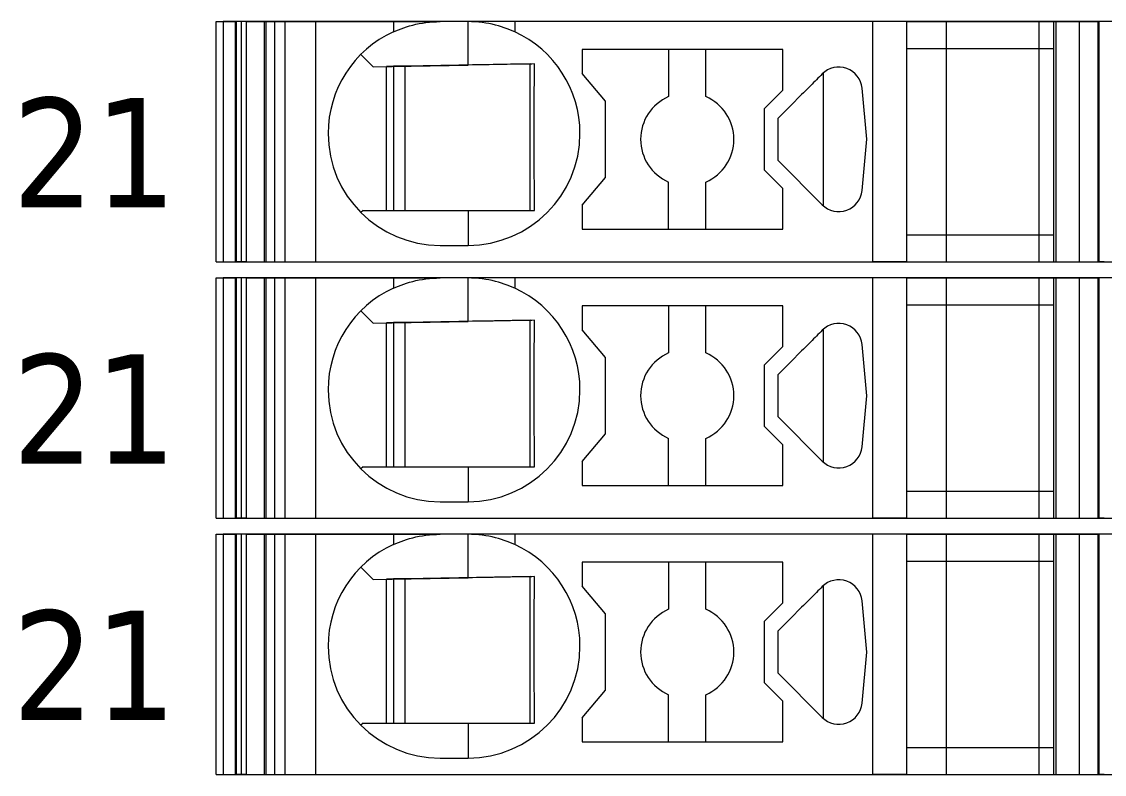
# Model space of a CAD drawing. Header units: millimetres. Extents: x 0 to 1680, y 0 to 1188.
# Drawn here: x 896.68 to 919.89, y 446.85 to 463 of the extents above; entities that cross this region are included whole.
import ezdxf
from ezdxf.enums import TextEntityAlignment as Align

# ---------------------------------------------------------------- set-up
doc = ezdxf.new("R2010")
doc.units = ezdxf.units.MM
for name, color, linetype, lineweight in [('EPLAN309', 5, 'Continuous', 5), ('EPLAN493', 5, 'Continuous', 5), ('MAIN-1', 7, 'Continuous', 5), ('MAIN-2', 7, 'Continuous', 5)]:
    doc.layers.add(name, color=color, linetype=linetype, lineweight=lineweight)
doc.styles.add('Tahoma', font='')
doc.styles.get('Tahoma').set_extended_font_data('Tahoma')

# ---------------------------------------------------------------- blocks, each defined once
blk = doc.blocks.new('EPLSYM_LibrarySPECIAL_Symbol12_Variant0_Placement8_29')
at = {"layer": 'EPLAN309', "lineweight": 13, "ltscale": 16}
blk.add_lwpolyline([(0, -5.15), (68.15, -5.15), (68.15, 0), (0, 0)], close=True, dxfattribs=at)
at = {"layer": 'EPLAN493', "color": 5, "style": 'Tahoma'}
blk.add_attdef('17_20450', text='', height=2.3478, dxfattribs=at).set_placement((0, -21.83478), align=Align.MIDDLE_RIGHT)
blk = doc.blocks.new('EPLSYM_LibrarySPECIAL_Symbol12_Variant0_Placement8_30')
at = {"layer": 'EPLAN309', "lineweight": 13, "ltscale": 16}
blk.add_lwpolyline([(0, -5.15), (68.15, -5.15), (68.15, 0), (0, 0)], close=True, dxfattribs=at)
at = {"layer": 'EPLAN493', "color": 5, "style": 'Tahoma'}
blk.add_attdef('17_20450', text='', height=2.3478, dxfattribs=at).set_placement((0, -21.83478), align=Align.MIDDLE_RIGHT)
blk = doc.blocks.new('EPLSYM_LibrarySPECIAL_Symbol12_Variant0_Placement8_31')
at = {"layer": 'EPLAN309', "lineweight": 13, "ltscale": 16}
blk.add_lwpolyline([(0, -5.15), (68.15, -5.15), (68.15, 0), (0, 0)], close=True, dxfattribs=at)
at = {"layer": 'EPLAN493', "color": 5, "style": 'Tahoma'}
blk.add_attdef('17_20450', text='', height=2.3478, dxfattribs=at).set_placement((0, -21.83478), align=Align.MIDDLE_RIGHT)

msp = doc.modelspace()

# ---------------------------------------------------------------- linework, layer by layer
at = {"layer": 'MAIN-1'}
for p, q in [((900.85, 463), (901.284, 463)), ((900.85, 457.85), (900.85, 463)), ((901.393, 463), (901.284, 463)), ((901.284, 457.85), (901.284, 463)), ((901.501, 463), (901.393, 463)), ((901.393, 457.85), (901.393, 463)), ((901.501, 463), (904.65, 463)), ((901.501, 457.85), (901.501, 463)), ((904.65, 463), (905.65, 463)), ((904.65, 463), (904.65, 462.782)), ((904.933, 462.89), (904.997, 462.909)), ((904.997, 462.909), (905.063, 462.927)), ((905.063, 462.927), (905.131, 462.943)), ((905.131, 462.943), (905.201, 462.958)), ((905.201, 462.958), (905.272, 462.97)), ((905.272, 462.97), (905.346, 462.981)), ((905.346, 462.981), (905.421, 462.989)), ((905.421, 462.989), (905.497, 462.995)), ((905.497, 462.995), (905.573, 462.999)), ((905.573, 462.999), (905.65, 463)), ((906.25, 463), (905.65, 463)), ((906.327, 462.999), (906.25, 463)), ((907.25, 463), (906.25, 463)), ((906.25, 462.068), (906.25, 463)), ((906.403, 462.995), (906.327, 462.999)), ((906.479, 462.989), (906.403, 462.995)), ((906.554, 462.981), (906.479, 462.989)), ((906.628, 462.97), (906.554, 462.981)), ((906.699, 462.958), (906.628, 462.97)), ((906.769, 462.943), (906.699, 462.958)), ((906.837, 462.927), (906.769, 462.943)), ((906.903, 462.909), (906.837, 462.927)), ((906.967, 462.89), (906.903, 462.909)), ((914.932, 463), (907.25, 463)), ((907.25, 463), (907.25, 462.782)), ((915.65, 463), (914.932, 463)), ((914.932, 457.85), (914.932, 463)), ((915.65, 463), (918.8, 463)), ((915.65, 463), (915.65, 457.85)), ((918.8, 463), (919.35, 463)), ((918.8, 463), (918.8, 457.85)), ((919.35, 463), (919.784, 463)), ((919.35, 463), (919.35, 457.85)), ((919.893, 463), (919.784, 463)), ((919.784, 457.85), (919.784, 463)), ((904.65, 462.782), (904.702, 462.805)), ((904.702, 462.805), (904.756, 462.827)), ((904.756, 462.827), (904.813, 462.849)), ((904.813, 462.849), (904.872, 462.87)), ((904.872, 462.87), (904.933, 462.89)), ((907.028, 462.87), (906.967, 462.89)), ((907.087, 462.849), (907.028, 462.87)), ((907.144, 462.827), (907.087, 462.849)), ((907.198, 462.805), (907.144, 462.827)), ((907.25, 462.782), (907.198, 462.805)), ((903.953, 462.297), (904.217, 462.033)), ((908.7, 462.4), (908.7, 461.889)), ((913, 462.4), (908.7, 462.4)), ((910.55, 462.4), (910.55, 461.392)), ((911.35, 461.392), (911.35, 462.4)), ((913, 461.529), (913, 462.4)), ((915.65, 462.425), (918.8, 462.425)), ((904.217, 462.033), (906.25, 462.068)), ((904.5, 458.95), (904.5, 462.038)), ((904.65, 462.04), (904.65, 458.95)), ((904.9, 458.95), (904.9, 462.045)), ((906.345, 462.07), (906.25, 462.068)), ((906.438, 462.071), (906.345, 462.07)), ((906.53, 462.073), (906.438, 462.071)), ((906.618, 462.075), (906.53, 462.073)), ((906.703, 462.076), (906.618, 462.075)), ((906.786, 462.077), (906.703, 462.076)), ((906.865, 462.079), (906.786, 462.077)), ((906.943, 462.08), (906.865, 462.079)), ((907.017, 462.081), (906.943, 462.08)), ((907.09, 462.082), (907.017, 462.081)), ((907.16, 462.084), (907.09, 462.082)), ((907.229, 462.085), (907.16, 462.084)), ((907.297, 462.086), (907.229, 462.085)), ((907.363, 462.087), (907.297, 462.086)), ((907.428, 462.088), (907.363, 462.087)), ((907.491, 462.089), (907.428, 462.088)), ((907.554, 462.09), (907.491, 462.089)), ((907.615, 462.091), (907.554, 462.09)), ((907.579, 458.95), (907.579, 462.091)), ((907.676, 462.092), (907.615, 462.091)), ((907.675, 461.95), (907.676, 462.022)), ((907.676, 462.022), (907.676, 462.092)), ((907.673, 461.803), (907.674, 461.877)), ((907.673, 461.727), (907.673, 461.803)), ((907.674, 461.877), (907.675, 461.95)), ((909.2, 461.293), (908.7, 461.889)), ((913.721, 461.753), (913.69, 461.722)), ((913.752, 461.785), (913.721, 461.753)), ((913.784, 461.816), (913.752, 461.785)), ((913.815, 461.847), (913.784, 461.816)), ((913.846, 461.879), (913.815, 461.847)), ((913.867, 461.898), (913.867, 459.052)), ((907.67, 461.488), (907.671, 461.57)), ((907.671, 461.57), (907.672, 461.649)), ((907.672, 461.649), (907.673, 461.727)), ((912.6, 461.129), (913, 461.529)), ((913.483, 461.515), (913.443, 461.475)), ((913.521, 461.553), (913.483, 461.515)), ((913.558, 461.59), (913.521, 461.553)), ((913.594, 461.626), (913.558, 461.59)), ((913.627, 461.659), (913.594, 461.626)), ((913.658, 461.691), (913.627, 461.659)), ((913.69, 461.722), (913.658, 461.691)), ((914.802, 460.475), (914.698, 461.572)), ((907.669, 461.317), (907.67, 461.404)), ((907.669, 461.226), (907.669, 461.317)), ((907.67, 461.404), (907.67, 461.488)), ((909.2, 459.657), (909.2, 461.293)), ((913.323, 461.356), (913.242, 461.274)), ((913.402, 461.434), (913.323, 461.356)), ((913.443, 461.475), (913.402, 461.434)), ((907.668, 461.132), (907.669, 461.226)), ((907.668, 461.034), (907.668, 461.132)), ((912.6, 461.129), (912.6, 459.821)), ((913.072, 461.104), (912.986, 461.018)), ((913.158, 461.19), (913.072, 461.104)), ((913.242, 461.274), (913.158, 461.19)), ((907.667, 460.931), (907.668, 461.034)), ((907.667, 460.824), (907.667, 460.931)), ((907.667, 460.713), (907.667, 460.824)), ((912.986, 461.018), (912.9, 460.932)), ((912.9, 460.802), (912.9, 460.932)), ((907.667, 460.6), (907.667, 460.713)), ((907.667, 460.479), (907.667, 460.6)), ((912.9, 460.671), (912.9, 460.802)), ((912.9, 460.54), (912.9, 460.671)), ((907.667, 460.361), (907.667, 460.479)), ((907.667, 460.247), (907.667, 460.361)), ((912.9, 460.41), (912.9, 460.54)), ((912.9, 460.279), (912.9, 460.41)), ((914.698, 459.378), (914.802, 460.475)), ((907.668, 460.138), (907.667, 460.247)), ((907.668, 460.034), (907.668, 460.138)), ((912.9, 460.148), (912.9, 460.279)), ((912.9, 460.018), (912.9, 460.148)), ((907.669, 459.934), (907.668, 460.034)), ((907.669, 459.839), (907.669, 459.934)), ((912.9, 460.018), (913.846, 459.071)), ((907.67, 459.748), (907.669, 459.839)), ((907.671, 459.659), (907.67, 459.748)), ((907.672, 459.573), (907.671, 459.659)), ((908.7, 459.061), (909.2, 459.657)), ((913, 459.421), (912.6, 459.821)), ((907.672, 459.49), (907.672, 459.573)), ((907.673, 459.408), (907.672, 459.49)), ((910.55, 458.55), (910.55, 459.558)), ((911.35, 458.55), (911.35, 459.558)), ((907.674, 459.329), (907.673, 459.408)), ((907.675, 459.25), (907.674, 459.329)), ((907.676, 459.174), (907.675, 459.25)), ((913, 458.55), (913, 459.421)), ((907.676, 459.098), (907.676, 459.174)), ((907.677, 459.024), (907.676, 459.098)), ((907.678, 458.95), (907.677, 459.024)), ((908.7, 459.061), (908.7, 458.55)), ((904, 458.95), (903.953, 458.903)), ((904, 458.95), (906.25, 458.95)), ((906.25, 458.95), (906.342, 458.95)), ((906.25, 458.95), (906.25, 458.2)), ((906.342, 458.95), (906.433, 458.95)), ((906.433, 458.95), (906.523, 458.95)), ((906.523, 458.95), (906.61, 458.95)), ((906.61, 458.95), (906.695, 458.95)), ((906.695, 458.95), (906.778, 458.95)), ((906.778, 458.95), (906.858, 458.95)), ((906.858, 458.95), (906.936, 458.95)), ((906.936, 458.95), (907.011, 458.95)), ((907.011, 458.95), (907.085, 458.95)), ((907.085, 458.95), (907.157, 458.95)), ((907.157, 458.95), (907.226, 458.95)), ((907.226, 458.95), (907.295, 458.95)), ((907.295, 458.95), (907.361, 458.95)), ((907.361, 458.95), (907.427, 458.95)), ((907.427, 458.95), (907.491, 458.95)), ((907.491, 458.95), (907.555, 458.95)), ((907.555, 458.95), (907.617, 458.95)), ((907.617, 458.95), (907.678, 458.95)), ((908.7, 458.55), (913, 458.55)), ((915.65, 458.425), (918.8, 458.425)), ((905.65, 458.2), (906.25, 458.2)), ((900.85, 457.85), (901.284, 457.85)), ((901.393, 457.85), (901.284, 457.85)), ((901.501, 457.85), (901.393, 457.85)), ((901.501, 457.85), (914.932, 457.85)), ((915.65, 457.85), (914.932, 457.85)), ((915.65, 457.85), (918.8, 457.85)), ((918.8, 457.85), (919.35, 457.85)), ((919.35, 457.85), (919.784, 457.85)), ((919.893, 457.85), (919.784, 457.85)), ((900.85, 457.5), (901.284, 457.5)), ((900.85, 452.35), (900.85, 457.5)), ((901.393, 457.5), (901.284, 457.5)), ((901.284, 452.35), (901.284, 457.5)), ((901.501, 457.5), (901.393, 457.5)), ((901.393, 452.35), (901.393, 457.5)), ((901.501, 457.5), (904.65, 457.5)), ((901.501, 452.35), (901.501, 457.5)), ((904.65, 457.5), (905.65, 457.5)), ((904.65, 457.5), (904.65, 457.282)), ((904.756, 457.327), (904.813, 457.349)), ((904.813, 457.349), (904.872, 457.37)), ((904.872, 457.37), (904.933, 457.39)), ((904.933, 457.39), (904.997, 457.409)), ((904.997, 457.409), (905.063, 457.427)), ((905.063, 457.427), (905.131, 457.443)), ((905.131, 457.443), (905.201, 457.458)), ((905.201, 457.458), (905.272, 457.47)), ((905.272, 457.47), (905.346, 457.481)), ((905.346, 457.481), (905.421, 457.489)), ((905.421, 457.489), (905.497, 457.495)), ((905.497, 457.495), (905.573, 457.499)), ((905.573, 457.499), (905.65, 457.5)), ((906.25, 457.5), (905.65, 457.5)), ((906.327, 457.499), (906.25, 457.5)), ((907.25, 457.5), (906.25, 457.5)), ((906.25, 456.568), (906.25, 457.5)), ((906.403, 457.495), (906.327, 457.499)), ((906.479, 457.489), (906.403, 457.495)), ((906.554, 457.481), (906.479, 457.489)), ((906.628, 457.47), (906.554, 457.481)), ((906.699, 457.458), (906.628, 457.47)), ((906.769, 457.443), (906.699, 457.458)), ((906.837, 457.427), (906.769, 457.443)), ((906.903, 457.409), (906.837, 457.427)), ((906.967, 457.39), (906.903, 457.409)), ((907.028, 457.37), (906.967, 457.39)), ((907.087, 457.349), (907.028, 457.37)), ((907.144, 457.327), (907.087, 457.349)), ((914.932, 457.5), (907.25, 457.5)), ((907.25, 457.5), (907.25, 457.282)), ((915.65, 457.5), (914.932, 457.5)), ((914.932, 452.35), (914.932, 457.5)), ((915.65, 457.5), (918.8, 457.5)), ((915.65, 457.5), (915.65, 452.35)), ((918.8, 457.5), (919.35, 457.5)), ((918.8, 457.5), (918.8, 452.35)), ((919.35, 457.5), (919.784, 457.5)), ((919.35, 457.5), (919.35, 452.35)), ((919.893, 457.5), (919.784, 457.5)), ((919.784, 452.35), (919.784, 457.5)), ((904.65, 457.282), (904.702, 457.305)), ((904.702, 457.305), (904.756, 457.327)), ((907.198, 457.305), (907.144, 457.327)), ((907.25, 457.282), (907.198, 457.305)), ((908.7, 456.9), (908.7, 456.389)), ((913, 456.9), (908.7, 456.9)), ((910.55, 456.9), (910.55, 455.892)), ((911.35, 455.892), (911.35, 456.9)), ((913, 456.029), (913, 456.9)), ((915.65, 456.925), (918.8, 456.925)), ((903.953, 456.797), (904.217, 456.533)), ((904.217, 456.533), (906.25, 456.568)), ((904.5, 453.45), (904.5, 456.538)), ((904.65, 456.54), (904.65, 453.45)), ((904.9, 453.45), (904.9, 456.545)), ((906.345, 456.57), (906.25, 456.568)), ((906.438, 456.571), (906.345, 456.57)), ((906.53, 456.573), (906.438, 456.571)), ((906.618, 456.575), (906.53, 456.573)), ((906.703, 456.576), (906.618, 456.575)), ((906.786, 456.577), (906.703, 456.576)), ((906.865, 456.579), (906.786, 456.577)), ((906.943, 456.58), (906.865, 456.579)), ((907.017, 456.581), (906.943, 456.58)), ((907.09, 456.582), (907.017, 456.581)), ((907.16, 456.584), (907.09, 456.582)), ((907.229, 456.585), (907.16, 456.584)), ((907.297, 456.586), (907.229, 456.585)), ((907.363, 456.587), (907.297, 456.586)), ((907.428, 456.588), (907.363, 456.587)), ((907.491, 456.589), (907.428, 456.588)), ((907.554, 456.59), (907.491, 456.589)), ((907.615, 456.591), (907.554, 456.59)), ((907.579, 453.45), (907.579, 456.591)), ((907.676, 456.592), (907.615, 456.591)), ((907.674, 456.377), (907.675, 456.45)), ((907.675, 456.45), (907.676, 456.522)), ((907.676, 456.522), (907.676, 456.592)), ((907.672, 456.149), (907.673, 456.227)), ((907.673, 456.303), (907.674, 456.377)), ((907.673, 456.227), (907.673, 456.303)), ((909.2, 455.793), (908.7, 456.389)), ((913.658, 456.191), (913.627, 456.159)), ((913.69, 456.222), (913.658, 456.191)), ((913.721, 456.253), (913.69, 456.222)), ((913.752, 456.285), (913.721, 456.253)), ((913.784, 456.316), (913.752, 456.285)), ((913.815, 456.347), (913.784, 456.316)), ((913.846, 456.379), (913.815, 456.347)), ((913.867, 456.398), (913.867, 453.552)), ((907.67, 455.988), (907.671, 456.07)), ((907.67, 455.904), (907.67, 455.988)), ((907.671, 456.07), (907.672, 456.149)), ((912.6, 455.629), (913, 456.029)), ((913.443, 455.975), (913.402, 455.934)), ((913.483, 456.015), (913.443, 455.975)), ((913.521, 456.053), (913.483, 456.015)), ((913.558, 456.09), (913.521, 456.053)), ((913.594, 456.126), (913.558, 456.09)), ((913.627, 456.159), (913.594, 456.126)), ((914.802, 454.975), (914.698, 456.072)), ((907.668, 455.632), (907.669, 455.726)), ((907.669, 455.817), (907.67, 455.904)), ((907.669, 455.726), (907.669, 455.817)), ((909.2, 454.157), (909.2, 455.793)), ((913.242, 455.774), (913.158, 455.69)), ((913.323, 455.856), (913.242, 455.774)), ((913.402, 455.934), (913.323, 455.856)), ((907.667, 455.431), (907.668, 455.534)), ((907.668, 455.534), (907.668, 455.632)), ((912.6, 455.629), (912.6, 454.321)), ((912.986, 455.518), (912.9, 455.432)), ((913.072, 455.604), (912.986, 455.518)), ((913.158, 455.69), (913.072, 455.604)), ((907.667, 455.324), (907.667, 455.431)), ((907.667, 455.213), (907.667, 455.324)), ((912.9, 455.302), (912.9, 455.432)), ((912.9, 455.171), (912.9, 455.302)), ((907.667, 455.1), (907.667, 455.213)), ((907.667, 454.979), (907.667, 455.1)), ((912.9, 455.04), (912.9, 455.171)), ((912.9, 454.91), (912.9, 455.04)), ((907.667, 454.861), (907.667, 454.979)), ((907.667, 454.747), (907.667, 454.861)), ((912.9, 454.779), (912.9, 454.91)), ((914.698, 453.878), (914.802, 454.975)), ((907.668, 454.638), (907.667, 454.747)), ((907.668, 454.534), (907.668, 454.638)), ((912.9, 454.648), (912.9, 454.779)), ((912.9, 454.518), (912.9, 454.648)), ((907.669, 454.434), (907.668, 454.534)), ((907.669, 454.339), (907.669, 454.434)), ((907.67, 454.248), (907.669, 454.339)), ((913, 453.921), (912.6, 454.321)), ((912.9, 454.518), (913.846, 453.571)), ((907.671, 454.159), (907.67, 454.248)), ((907.672, 454.073), (907.671, 454.159)), ((908.7, 453.561), (909.2, 454.157)), ((907.672, 453.99), (907.672, 454.073)), ((907.673, 453.908), (907.672, 453.99)), ((907.674, 453.829), (907.673, 453.908)), ((910.55, 453.05), (910.55, 454.058)), ((911.35, 453.05), (911.35, 454.058)), ((913, 453.05), (913, 453.921)), ((907.675, 453.75), (907.674, 453.829)), ((907.676, 453.674), (907.675, 453.75)), ((907.676, 453.598), (907.676, 453.674)), ((904, 453.45), (903.953, 453.403)), ((904, 453.45), (906.25, 453.45)), ((906.25, 453.45), (906.342, 453.45)), ((906.25, 453.45), (906.25, 452.7)), ((906.342, 453.45), (906.433, 453.45)), ((906.433, 453.45), (906.523, 453.45)), ((906.523, 453.45), (906.61, 453.45)), ((906.61, 453.45), (906.695, 453.45)), ((906.695, 453.45), (906.778, 453.45)), ((906.778, 453.45), (906.858, 453.45)), ((906.858, 453.45), (906.936, 453.45)), ((906.936, 453.45), (907.011, 453.45)), ((907.011, 453.45), (907.085, 453.45)), ((907.085, 453.45), (907.157, 453.45)), ((907.157, 453.45), (907.226, 453.45)), ((907.226, 453.45), (907.295, 453.45)), ((907.295, 453.45), (907.361, 453.45)), ((907.361, 453.45), (907.427, 453.45)), ((907.427, 453.45), (907.491, 453.45)), ((907.491, 453.45), (907.555, 453.45)), ((907.555, 453.45), (907.617, 453.45)), ((907.617, 453.45), (907.678, 453.45)), ((907.677, 453.524), (907.676, 453.598)), ((907.678, 453.45), (907.677, 453.524)), ((908.7, 453.561), (908.7, 453.05)), ((908.7, 453.05), (913, 453.05)), ((915.65, 452.925), (918.8, 452.925)), ((905.65, 452.7), (906.25, 452.7)), ((900.85, 452.35), (901.284, 452.35)), ((901.393, 452.35), (901.284, 452.35)), ((901.501, 452.35), (901.393, 452.35)), ((901.501, 452.35), (914.932, 452.35)), ((915.65, 452.35), (914.932, 452.35)), ((915.65, 452.35), (918.8, 452.35)), ((918.8, 452.35), (919.35, 452.35)), ((919.35, 452.35), (919.784, 452.35)), ((919.893, 452.35), (919.784, 452.35)), ((900.85, 452), (901.284, 452)), ((900.85, 446.85), (900.85, 452)), ((901.393, 452), (901.284, 452)), ((901.284, 446.85), (901.284, 452)), ((901.501, 452), (901.393, 452)), ((901.393, 446.85), (901.393, 452)), ((901.501, 452), (904.65, 452)), ((901.501, 446.85), (901.501, 452)), ((904.65, 452), (905.65, 452)), ((904.65, 452), (904.65, 451.782)), ((905.421, 451.989), (905.497, 451.995)), ((905.497, 451.995), (905.573, 451.999)), ((905.573, 451.999), (905.65, 452)), ((906.25, 452), (905.65, 452)), ((906.327, 451.999), (906.25, 452)), ((907.25, 452), (906.25, 452)), ((906.25, 451.068), (906.25, 452)), ((906.403, 451.995), (906.327, 451.999)), ((906.479, 451.989), (906.403, 451.995)), ((914.932, 452), (907.25, 452)), ((907.25, 452), (907.25, 451.782)), ((915.65, 452), (914.932, 452)), ((914.932, 446.85), (914.932, 452)), ((915.65, 452), (918.8, 452)), ((915.65, 452), (915.65, 446.85)), ((918.8, 452), (919.35, 452)), ((918.8, 452), (918.8, 446.85)), ((919.35, 452), (919.784, 452)), ((919.35, 452), (919.35, 446.85)), ((919.893, 452), (919.784, 452)), ((919.784, 446.85), (919.784, 452)), ((904.65, 451.782), (904.702, 451.805)), ((904.702, 451.805), (904.756, 451.827)), ((904.756, 451.827), (904.813, 451.849)), ((904.813, 451.849), (904.872, 451.87)), ((904.872, 451.87), (904.933, 451.89)), ((904.933, 451.89), (904.997, 451.909)), ((904.997, 451.909), (905.063, 451.927)), ((905.063, 451.927), (905.131, 451.943)), ((905.131, 451.943), (905.201, 451.958)), ((905.201, 451.958), (905.272, 451.97)), ((905.272, 451.97), (905.346, 451.981)), ((905.346, 451.981), (905.421, 451.989)), ((906.554, 451.981), (906.479, 451.989)), ((906.628, 451.97), (906.554, 451.981)), ((906.699, 451.958), (906.628, 451.97)), ((906.769, 451.943), (906.699, 451.958)), ((906.837, 451.927), (906.769, 451.943)), ((906.903, 451.909), (906.837, 451.927)), ((906.967, 451.89), (906.903, 451.909)), ((907.028, 451.87), (906.967, 451.89)), ((907.087, 451.849), (907.028, 451.87)), ((907.144, 451.827), (907.087, 451.849)), ((907.198, 451.805), (907.144, 451.827)), ((907.25, 451.782), (907.198, 451.805)), ((908.7, 451.4), (908.7, 450.889)), ((913, 451.4), (908.7, 451.4)), ((910.55, 451.4), (910.55, 450.392)), ((911.35, 450.392), (911.35, 451.4)), ((913, 450.529), (913, 451.4)), ((915.65, 451.425), (918.8, 451.425)), ((903.953, 451.297), (904.217, 451.033)), ((904.217, 451.033), (906.25, 451.068)), ((906.345, 451.07), (906.25, 451.068)), ((906.438, 451.071), (906.345, 451.07)), ((906.53, 451.073), (906.438, 451.071)), ((906.618, 451.075), (906.53, 451.073)), ((906.703, 451.076), (906.618, 451.075)), ((906.786, 451.077), (906.703, 451.076)), ((906.865, 451.079), (906.786, 451.077)), ((906.943, 451.08), (906.865, 451.079)), ((907.017, 451.081), (906.943, 451.08)), ((907.09, 451.082), (907.017, 451.081)), ((907.16, 451.084), (907.09, 451.082)), ((907.229, 451.085), (907.16, 451.084)), ((907.297, 451.086), (907.229, 451.085)), ((907.363, 451.087), (907.297, 451.086)), ((907.428, 451.088), (907.363, 451.087)), ((907.491, 451.089), (907.428, 451.088)), ((907.554, 451.09), (907.491, 451.089)), ((907.615, 451.091), (907.554, 451.09)), ((907.579, 447.95), (907.579, 451.091)), ((907.676, 451.092), (907.615, 451.091)), ((907.676, 451.022), (907.676, 451.092)), ((904.5, 447.95), (904.5, 451.038)), ((904.65, 451.04), (904.65, 447.95)), ((904.9, 447.95), (904.9, 451.045)), ((907.673, 450.803), (907.674, 450.877)), ((907.674, 450.877), (907.675, 450.95)), ((907.675, 450.95), (907.676, 451.022)), ((909.2, 450.293), (908.7, 450.889)), ((913.815, 450.847), (913.784, 450.816)), ((913.846, 450.879), (913.815, 450.847)), ((913.867, 450.898), (913.867, 448.052)), ((907.671, 450.57), (907.672, 450.649)), ((907.672, 450.649), (907.673, 450.727)), ((907.673, 450.727), (907.673, 450.803)), ((913.594, 450.626), (913.558, 450.59)), ((913.627, 450.659), (913.594, 450.626)), ((913.658, 450.691), (913.627, 450.659)), ((913.69, 450.722), (913.658, 450.691)), ((913.721, 450.753), (913.69, 450.722)), ((913.752, 450.785), (913.721, 450.753)), ((913.784, 450.816), (913.752, 450.785)), ((907.669, 450.317), (907.67, 450.404)), ((907.67, 450.488), (907.671, 450.57)), ((907.67, 450.404), (907.67, 450.488)), ((912.6, 450.129), (913, 450.529)), ((913.402, 450.434), (913.323, 450.356)), ((913.443, 450.475), (913.402, 450.434)), ((913.483, 450.515), (913.443, 450.475)), ((913.521, 450.553), (913.483, 450.515)), ((913.558, 450.59), (913.521, 450.553)), ((914.802, 449.475), (914.698, 450.572)), ((907.668, 450.132), (907.669, 450.226)), ((907.669, 450.226), (907.669, 450.317)), ((909.2, 448.657), (909.2, 450.293)), ((913.158, 450.19), (913.072, 450.104)), ((913.242, 450.274), (913.158, 450.19)), ((913.323, 450.356), (913.242, 450.274)), ((907.667, 449.931), (907.668, 450.034)), ((907.667, 449.824), (907.667, 449.931)), ((907.668, 450.034), (907.668, 450.132)), ((912.6, 450.129), (912.6, 448.821)), ((912.986, 450.018), (912.9, 449.932)), ((912.9, 449.802), (912.9, 449.932)), ((913.072, 450.104), (912.986, 450.018)), ((907.667, 449.713), (907.667, 449.824)), ((907.667, 449.6), (907.667, 449.713)), ((912.9, 449.671), (912.9, 449.802)), ((907.667, 449.479), (907.667, 449.6)), ((907.667, 449.361), (907.667, 449.479)), ((912.9, 449.54), (912.9, 449.671)), ((912.9, 449.41), (912.9, 449.54)), ((914.698, 448.378), (914.802, 449.475)), ((907.667, 449.247), (907.667, 449.361)), ((907.668, 449.138), (907.667, 449.247)), ((912.9, 449.279), (912.9, 449.41)), ((912.9, 449.148), (912.9, 449.279)), ((907.668, 449.034), (907.668, 449.138)), ((907.669, 448.934), (907.668, 449.034)), ((912.9, 449.018), (912.9, 449.148)), ((912.9, 449.018), (913.846, 448.071)), ((907.669, 448.839), (907.669, 448.934)), ((907.67, 448.748), (907.669, 448.839)), ((907.671, 448.659), (907.67, 448.748)), ((913, 448.421), (912.6, 448.821)), ((907.672, 448.573), (907.671, 448.659)), ((907.672, 448.49), (907.672, 448.573)), ((908.7, 448.061), (909.2, 448.657)), ((910.55, 447.55), (910.55, 448.558)), ((911.35, 447.55), (911.35, 448.558)), ((907.673, 448.408), (907.672, 448.49)), ((907.674, 448.329), (907.673, 448.408)), ((907.675, 448.25), (907.674, 448.329)), ((913, 447.55), (913, 448.421)), ((907.676, 448.174), (907.675, 448.25)), ((907.676, 448.098), (907.676, 448.174)), ((907.677, 448.024), (907.676, 448.098)), ((908.7, 448.061), (908.7, 447.55)), ((904, 447.95), (903.953, 447.903)), ((904, 447.95), (906.25, 447.95)), ((906.25, 447.95), (906.342, 447.95)), ((906.25, 447.95), (906.25, 447.2)), ((906.342, 447.95), (906.433, 447.95)), ((906.433, 447.95), (906.523, 447.95)), ((906.523, 447.95), (906.61, 447.95)), ((906.61, 447.95), (906.695, 447.95)), ((906.695, 447.95), (906.778, 447.95)), ((906.778, 447.95), (906.858, 447.95)), ((906.858, 447.95), (906.936, 447.95)), ((906.936, 447.95), (907.011, 447.95)), ((907.011, 447.95), (907.085, 447.95)), ((907.085, 447.95), (907.157, 447.95)), ((907.157, 447.95), (907.226, 447.95)), ((907.226, 447.95), (907.295, 447.95)), ((907.295, 447.95), (907.361, 447.95)), ((907.361, 447.95), (907.427, 447.95)), ((907.427, 447.95), (907.491, 447.95)), ((907.491, 447.95), (907.555, 447.95)), ((907.555, 447.95), (907.617, 447.95)), ((907.617, 447.95), (907.678, 447.95)), ((907.678, 447.95), (907.677, 448.024)), ((908.7, 447.55), (913, 447.55)), ((915.65, 447.425), (918.8, 447.425)), ((905.65, 447.2), (906.25, 447.2)), ((900.85, 446.85), (901.284, 446.85)), ((901.393, 446.85), (901.284, 446.85)), ((901.501, 446.85), (901.393, 446.85)), ((901.501, 446.85), (914.932, 446.85)), ((915.65, 446.85), (914.932, 446.85)), ((915.65, 446.85), (918.8, 446.85)), ((918.8, 446.85), (919.35, 446.85)), ((919.35, 446.85), (919.784, 446.85)), ((919.893, 446.85), (919.784, 446.85))]:
    msp.add_line(p, q, dxfattribs=at)
for centre, radius, start, end in [((905.65, 460.6), 2.4, 114.6244, 180), ((906.25, 460.6), 2.4, 0, 65.3756), ((914.2, 461.525), 0.5, 5.4404, 135), ((910.95, 460.475), 1, 113.5782, 180), ((910.95, 460.475), 1, 0, 66.4218), ((905.65, 460.6), 2.4, 180, 270), ((906.25, 460.6), 2.4, 270, 0), ((910.95, 460.475), 1, 180, 246.4218), ((910.95, 460.475), 1, 293.5782, 0), ((914.2, 459.425), 0.5, 225, 354.5596), ((905.65, 455.1), 2.4, 114.6244, 180), ((906.25, 455.1), 2.4, 0, 65.3756), ((914.2, 456.025), 0.5, 5.4404, 135), ((910.95, 454.975), 1, 113.5782, 180), ((910.95, 454.975), 1, 0, 66.4218), ((905.65, 455.1), 2.4, 180, 270), ((906.25, 455.1), 2.4, 270, 0), ((910.95, 454.975), 1, 180, 246.4218), ((910.95, 454.975), 1, 293.5782, 0), ((914.2, 453.925), 0.5, 225, 354.5596), ((905.65, 449.6), 2.4, 114.6244, 180), ((906.25, 449.6), 2.4, 0, 65.3756), ((914.2, 450.525), 0.5, 5.4404, 135), ((910.95, 449.475), 1, 113.5782, 180), ((910.95, 449.475), 1, 0, 66.4218), ((905.65, 449.6), 2.4, 180, 270), ((906.25, 449.6), 2.4, 270, 0), ((910.95, 449.475), 1, 180, 246.4218), ((910.95, 449.475), 1, 293.5782, 0), ((914.2, 448.425), 0.5, 225, 354.5596)]:
    msp.add_arc(centre, radius, start, end, dxfattribs=at)
at = {"layer": 'MAIN-2'}
for p, q in [((901.256, 463), (901.256, 457.85)), ((901.889, 457.85), (901.889, 463)), ((901.917, 463), (901.917, 457.85)), ((902.102, 463), (902.102, 457.85)), ((902.32, 463), (902.32, 457.85)), ((902.981, 463), (902.981, 457.85)), ((916.506, 457.85), (916.506, 463)), ((918.491, 463), (918.491, 457.85)), ((918.85, 463), (918.85, 457.85)), ((919.756, 463), (919.756, 457.85)), ((904.217, 462.033), (904.5, 462.038)), ((904.65, 462.042), (904.5, 462.039)), ((904.5, 462.039), (904.5, 462.038)), ((904.5, 462.038), (904.5, 462.038)), ((904.9, 462.048), (904.65, 462.043)), ((904.65, 462.042), (904.65, 462.043)), ((904.65, 462.042), (904.65, 462.04)), ((904.9, 462.053), (907.579, 462.1)), ((904.9, 462.048), (904.9, 462.053)), ((904.9, 462.045), (904.9, 462.048)), ((907.579, 462.1), (907.676, 462.092)), ((907.579, 462.091), (907.579, 462.1)), ((904.65, 458.95), (904.65, 458.95)), ((904.9, 458.95), (904.9, 458.95)), ((901.256, 457.5), (901.256, 452.35)), ((901.889, 452.35), (901.889, 457.5)), ((901.917, 457.5), (901.917, 452.35)), ((902.102, 457.5), (902.102, 452.35)), ((902.32, 457.5), (902.32, 452.35)), ((902.981, 457.5), (902.981, 452.35)), ((916.506, 452.35), (916.506, 457.5)), ((918.491, 457.5), (918.491, 452.35)), ((918.85, 457.5), (918.85, 452.35)), ((919.756, 457.5), (919.756, 452.35)), ((904.217, 456.533), (904.5, 456.538)), ((904.65, 456.542), (904.5, 456.539)), ((904.5, 456.539), (904.5, 456.538)), ((904.5, 456.538), (904.5, 456.538)), ((904.9, 456.548), (904.65, 456.543)), ((904.65, 456.542), (904.65, 456.543)), ((904.65, 456.542), (904.65, 456.54)), ((904.9, 456.553), (907.579, 456.6)), ((904.9, 456.548), (904.9, 456.553)), ((904.9, 456.545), (904.9, 456.548)), ((907.579, 456.6), (907.676, 456.592)), ((907.579, 456.591), (907.579, 456.6)), ((904.65, 453.45), (904.65, 453.45)), ((904.9, 453.45), (904.9, 453.45)), ((901.256, 452), (901.256, 446.85)), ((901.889, 446.85), (901.889, 452)), ((901.917, 452), (901.917, 446.85)), ((902.102, 452), (902.102, 446.85)), ((902.32, 452), (902.32, 446.85)), ((902.981, 452), (902.981, 446.85)), ((916.506, 446.85), (916.506, 452)), ((918.491, 452), (918.491, 446.85)), ((918.85, 452), (918.85, 446.85)), ((919.756, 452), (919.756, 446.85)), ((904.9, 451.053), (907.579, 451.1)), ((907.579, 451.1), (907.676, 451.092)), ((907.579, 451.091), (907.579, 451.1)), ((904.217, 451.033), (904.5, 451.038)), ((904.65, 451.042), (904.5, 451.039)), ((904.5, 451.039), (904.5, 451.038)), ((904.5, 451.038), (904.5, 451.038)), ((904.9, 451.048), (904.65, 451.043)), ((904.65, 451.042), (904.65, 451.043)), ((904.65, 451.042), (904.65, 451.04)), ((904.9, 451.048), (904.9, 451.053)), ((904.9, 451.045), (904.9, 451.048)), ((904.65, 447.95), (904.65, 447.95)), ((904.9, 447.95), (904.9, 447.95))]:
    msp.add_line(p, q, dxfattribs=at)

# ---------------------------------------------------------------- block references
ref = msp.add_blockref('EPLSYM_LibrarySPECIAL_Symbol12_Variant0_Placement8_29', (901, 463))
ref.add_attrib('17_20450', '21', dxfattribs={"layer": 'EPLAN493', "color": 5, "height": 2.3478, "style": 'Tahoma'}).set_placement((900, 460.19), align=Align.MIDDLE_RIGHT)
ref = msp.add_blockref('EPLSYM_LibrarySPECIAL_Symbol12_Variant0_Placement8_30', (901, 457.5))
ref.add_attrib('17_20450', '21', dxfattribs={"layer": 'EPLAN493', "color": 5, "height": 2.3478, "style": 'Tahoma'}).set_placement((900, 454.69), align=Align.MIDDLE_RIGHT)
ref = msp.add_blockref('EPLSYM_LibrarySPECIAL_Symbol12_Variant0_Placement8_31', (901, 452))
ref.add_attrib('17_20450', '21', dxfattribs={"layer": 'EPLAN493', "color": 5, "height": 2.3478, "style": 'Tahoma'}).set_placement((900, 449.19), align=Align.MIDDLE_RIGHT)

doc.saveas('drawing.dxf')
